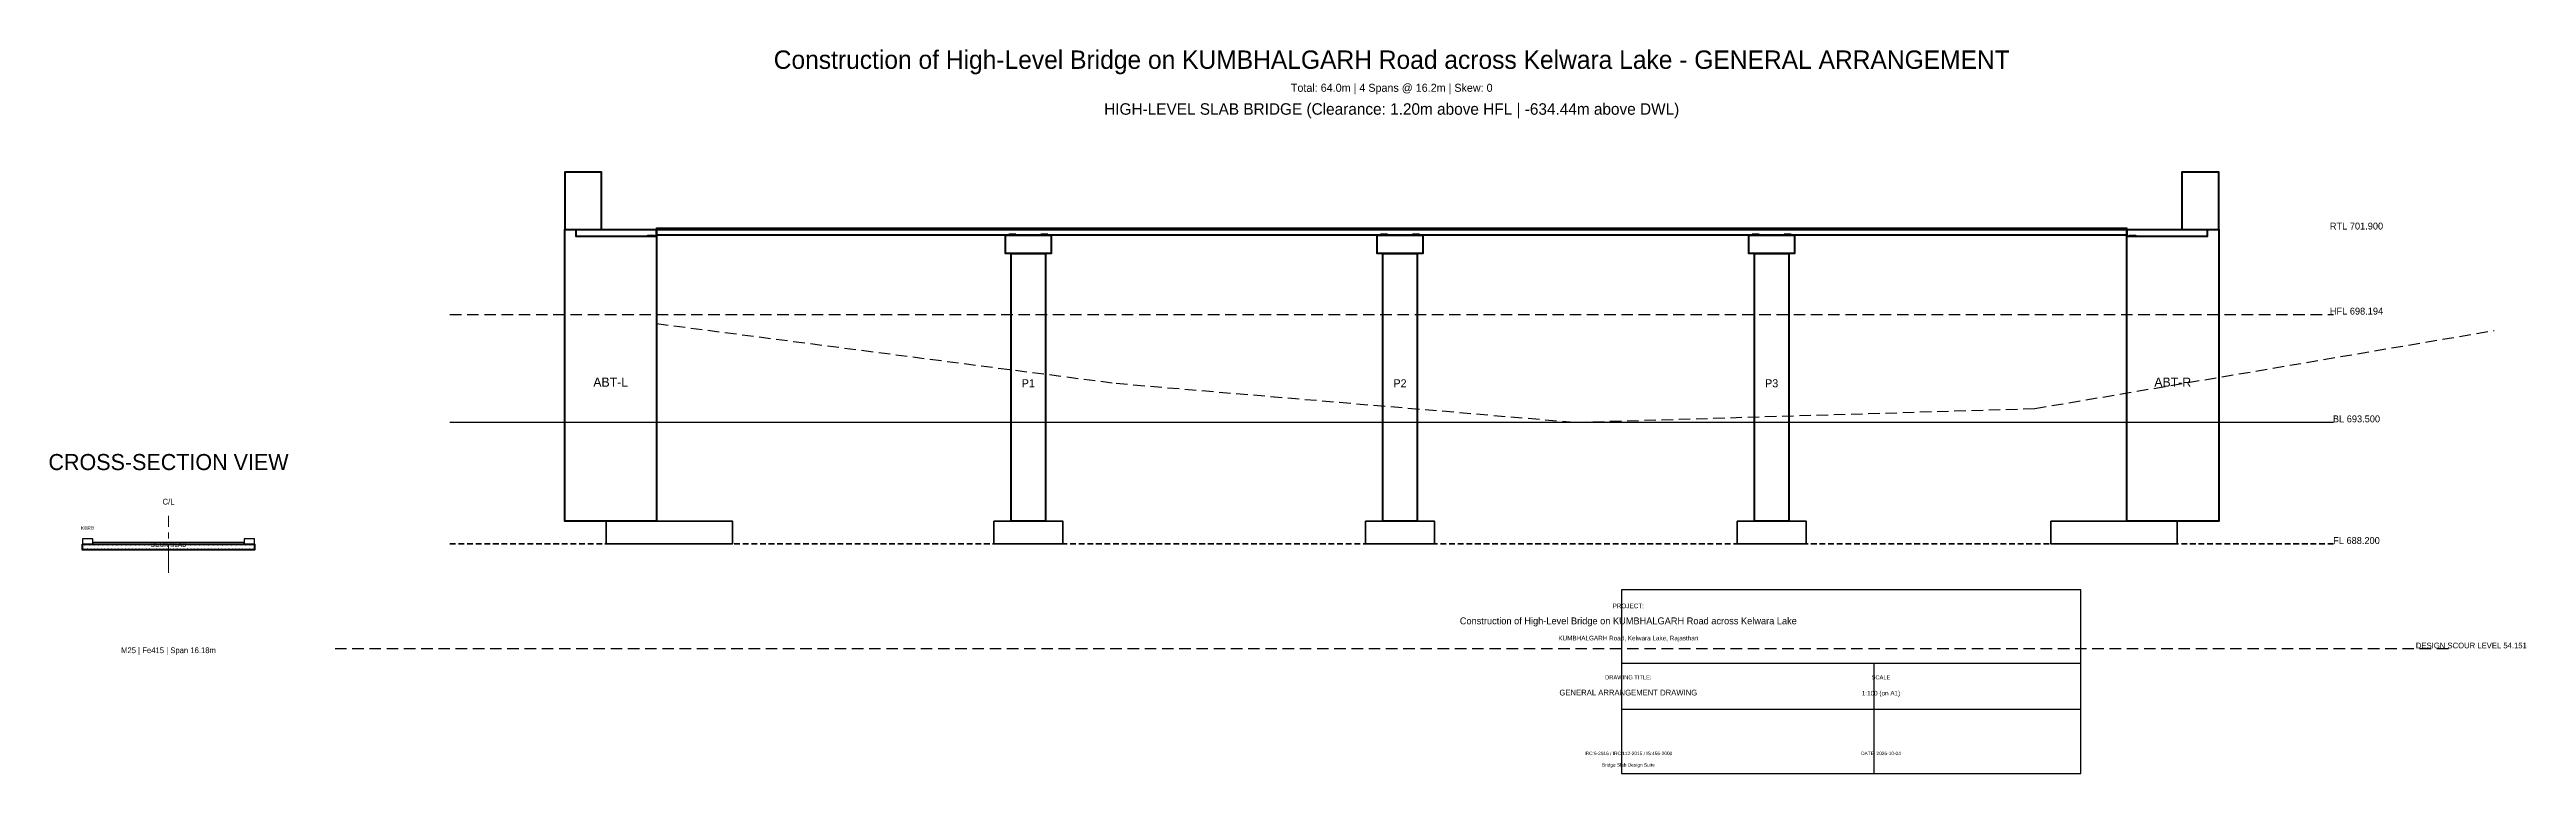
# Model space of a CAD drawing. Header units: metres. Extents: x -26 to 81, y -14 to 730.
# Drawn here: x -26.4 to 81.4, y 698.2 to 729.7 of the extents above.
import ezdxf
from ezdxf.enums import TextEntityAlignment as Align

# ---------------------------------------------------------------- set-up
doc = ezdxf.new("R2010")
doc.units = ezdxf.units.M
for name, pattern in [('CENTER', [2, 1.25, -0.25, 0.25, -0.25]), ('DASHED', [0.75, 0.5, -0.25]), ('HIDDEN', [0.375, 0.25, -0.125])]:
    doc.linetypes.add(name, pattern=pattern)
for name, color, linetype, lineweight in [('A-GRID', 8, 'CENTER', 15), ('A-TEXT', 7, 'CONTINUOUS', 18), ('A-TITLE', 7, 'CONTINUOUS', 25), ('G-BED', 32, 'CONTINUOUS', 25), ('G-HFL', 150, 'DASHED', 25), ('G-NGL', 30, 'DASHED', 25), ('H-CONC', 253, 'CONTINUOUS', 15), ('S-ABUT', 5, 'CONTINUOUS', 50), ('S-BEARING', 6, 'CONTINUOUS', 30), ('S-DECK', 4, 'CONTINUOUS', 50), ('S-FNDTN', 2, 'HIDDEN', 35), ('S-KERB', 8, 'CONTINUOUS', 25), ('S-PIER', 3, 'CONTINUOUS', 50), ('S-PIERCAP', 3, 'CONTINUOUS', 40), ('X-REBAR', 1, 'CONTINUOUS', 18)]:
    doc.layers.add(name, color=color, linetype=linetype, lineweight=lineweight)

msp = doc.modelspace()

# ---------------------------------------------------------------- hatches: boundary and pattern name
at = {"layer": 'H-CONC'}
h = msp.add_hatch(dxfattribs=at)
h.set_pattern_fill('ANSI31', color=256, scale=0.05, style=0)
h.set_pattern_definition([])
h.paths.add_polyline_path([(0, 721.9), (64, 721.9), (64, 721.65), (0, 721.65)])
h = msp.add_hatch(dxfattribs=at)
h.set_pattern_fill('ANSI31', color=256, scale=0.04, style=0)
h.set_pattern_definition([])
h.paths.add_polyline_path([(15.43, 720.85), (16.93, 720.85), (16.93, 709.2), (15.43, 709.2)])
h = msp.add_hatch(dxfattribs=at)
h.set_pattern_fill('ANSI31', color=256, scale=0.04, style=0)
h.set_pattern_definition([])
h.paths.add_polyline_path([(31.61, 720.85), (33.11, 720.85), (33.11, 709.2), (31.61, 709.2)])
h = msp.add_hatch(dxfattribs=at)
h.set_pattern_fill('ANSI31', color=256, scale=0.04, style=0)
h.set_pattern_definition([])
h.paths.add_polyline_path([(47.79, 720.85), (49.29, 720.85), (49.29, 709.2), (47.79, 709.2)])
h = msp.add_hatch(dxfattribs=at)
h.set_pattern_fill('ANSI32', color=256, scale=0.08, style=0)
h.set_pattern_definition([])
h.paths.add_polyline_path([(-2.2, 709.2), (3.3, 709.2), (3.3, 708.2), (-2.2, 708.2)])
h = msp.add_hatch(dxfattribs=at)
h.set_pattern_fill('ANSI32', color=256, scale=0.08, style=0)
h.set_pattern_definition([])
h.paths.add_polyline_path([(60.7, 709.2), (66.2, 709.2), (66.2, 708.2), (60.7, 708.2)])
h = msp.add_hatch(dxfattribs=at)
h.set_pattern_fill('ANSI31', color=256, scale=0.03, style=0)
h.set_pattern_definition([])
h.paths.add_polyline_path([(-25, 708.194), (-17.5, 708.194), (-17.5, 707.944), (-25, 707.944)])

# ---------------------------------------------------------------- linework, layer by layer
at = {"layer": 'A-GRID', "linetype": 'CENTER'}
msp.add_line((-21.25, 706.944), (-21.25, 709.419), dxfattribs=at)
at = {"layer": 'A-TITLE', "linetype": 'CONTINUOUS'}
for p, q in [((42, 703), (62, 703)), ((53, 698.2), (53, 703)), ((42, 701), (62, 701))]:
    msp.add_line(p, q, dxfattribs=at)
msp.add_lwpolyline([(42, 698.2), (62, 698.2), (62, 706.2), (42, 706.2)], close=True, dxfattribs=at)
at = {"layer": 'G-BED', "linetype": 'CONTINUOUS'}
msp.add_line((-9, 713.5), (73, 713.5), dxfattribs=at)
at = {"layer": 'G-BED', "linetype": 'DASHED'}
msp.add_line((-14, 703.651), (78, 703.651), dxfattribs=at)
at = {"layer": 'G-HFL', "linetype": 'DASHED'}
msp.add_line((-9, 718.194), (73, 718.194), dxfattribs=at)
at = {"layer": 'G-NGL', "linetype": 'DASHED'}
msp.add_lwpolyline([(0, 717.8), (20, 715.2), (40, 713.5), (60, 714.1), (80, 717.5)], dxfattribs=at)
at = {"layer": 'S-ABUT', "linetype": 'CONTINUOUS'}
for points in [[(-4, 721.9), (-2.4, 721.9), (-2.4, 724.4), (-4, 724.4)], [(66.4, 721.9), (68, 721.9), (68, 724.4), (66.4, 724.4)], [(-4, 721.9), (0, 721.9), (0, 709.2), (-4, 709.2)], [(64, 721.9), (68, 721.9), (68, 709.2), (64, 709.2)]]:
    msp.add_lwpolyline(points, close=True, dxfattribs=at)
at = {"layer": 'S-BEARING', "linetype": 'CONTINUOUS'}
for points in [[(-0.4, 721.65), (-0.1, 721.65), (-0.1, 721.6), (-0.4, 721.6)], [(15.33, 721.65), (15.63, 721.65), (15.63, 721.7), (15.33, 721.7)], [(16.73, 721.65), (17.03, 721.65), (17.03, 721.7), (16.73, 721.7)], [(31.51, 721.65), (31.81, 721.65), (31.81, 721.7), (31.51, 721.7)], [(32.91, 721.65), (33.21, 721.65), (33.21, 721.7), (32.91, 721.7)], [(47.69, 721.65), (47.99, 721.65), (47.99, 721.7), (47.69, 721.7)], [(49.09, 721.65), (49.39, 721.65), (49.39, 721.7), (49.09, 721.7)], [(64.1, 721.65), (64.4, 721.65), (64.4, 721.6), (64.1, 721.6)]]:
    msp.add_lwpolyline(points, close=True, dxfattribs=at)
at = {"layer": 'S-DECK', "linetype": 'CONTINUOUS'}
msp.add_line((0, 721.9), (64, 721.9), dxfattribs=at)
for points in [[(-3.5, 721.9), (0, 721.9), (0, 721.6), (-3.5, 721.6)], [(0, 721.9), (64, 721.9), (64, 721.65), (0, 721.65)], [(64, 721.9), (67.5, 721.9), (67.5, 721.6), (64, 721.6)], [(-25, 708.194), (-17.5, 708.194), (-17.5, 707.944), (-25, 707.944)]]:
    msp.add_lwpolyline(points, close=True, dxfattribs=at)
at = {"layer": 'S-FNDTN', "linetype": 'HIDDEN'}
msp.add_line((-9, 708.2), (73, 708.2), dxfattribs=at)
at = {"layer": 'S-FNDTN', "linetype": 'CONTINUOUS'}
for points in [[(-2.2, 709.2), (3.3, 709.2), (3.3, 708.2), (-2.2, 708.2)], [(14.68, 709.2), (17.68, 709.2), (17.68, 708.2), (14.68, 708.2)], [(30.86, 709.2), (33.86, 709.2), (33.86, 708.2), (30.86, 708.2)], [(47.04, 709.2), (50.04, 709.2), (50.04, 708.2), (47.04, 708.2)], [(60.7, 709.2), (66.2, 709.2), (66.2, 708.2), (60.7, 708.2)]]:
    msp.add_lwpolyline(points, close=True, dxfattribs=at)
at = {"layer": 'S-KERB', "linetype": 'CONTINUOUS'}
for points in [[(0, 721.975), (64, 721.975), (64, 721.9), (0, 721.9)], [(-25, 708.194), (-24.55, 708.194), (-24.55, 708.419), (-25, 708.419)], [(-24.55, 708.194), (-17.95, 708.194), (-17.95, 708.269), (-24.55, 708.269)], [(-17.95, 708.194), (-17.5, 708.194), (-17.5, 708.419), (-17.95, 708.419)]]:
    msp.add_lwpolyline(points, close=True, dxfattribs=at)
at = {"layer": 'S-PIER', "linetype": 'CONTINUOUS'}
for points in [[(15.43, 720.85), (16.93, 720.85), (16.93, 709.2), (15.43, 709.2)], [(31.61, 720.85), (33.11, 720.85), (33.11, 709.2), (31.61, 709.2)], [(47.79, 720.85), (49.29, 720.85), (49.29, 709.2), (47.79, 709.2)]]:
    msp.add_lwpolyline(points, close=True, dxfattribs=at)
at = {"layer": 'S-PIERCAP', "linetype": 'CONTINUOUS'}
for points in [[(15.18, 721.65), (17.18, 721.65), (17.18, 720.85), (15.18, 720.85)], [(31.36, 721.65), (33.36, 721.65), (33.36, 720.85), (31.36, 720.85)], [(47.54, 721.65), (49.54, 721.65), (49.54, 720.85), (47.54, 720.85)]]:
    msp.add_lwpolyline(points, close=True, dxfattribs=at)
at = {"layer": 'X-REBAR'}
for centre, radius in [((-24.925, 707.984), 0.01), ((-24.9, 708.154), 0.008), ((-24.775, 707.984), 0.01), ((-24.7, 708.154), 0.008), ((-24.625, 707.984), 0.01), ((-24.5, 708.154), 0.008), ((-24.475, 707.984), 0.01), ((-24.325, 707.984), 0.01), ((-24.3, 708.154), 0.008), ((-24.175, 707.984), 0.01), ((-24.1, 708.154), 0.008), ((-24.025, 707.984), 0.01), ((-23.9, 708.154), 0.008), ((-23.875, 707.984), 0.01), ((-23.725, 707.984), 0.01), ((-23.7, 708.154), 0.008), ((-23.575, 707.984), 0.01), ((-23.5, 708.154), 0.008), ((-23.425, 707.984), 0.01), ((-23.3, 708.154), 0.008), ((-23.275, 707.984), 0.01), ((-23.125, 707.984), 0.01), ((-23.1, 708.154), 0.008), ((-22.975, 707.984), 0.01), ((-22.9, 708.154), 0.008), ((-22.825, 707.984), 0.01), ((-22.7, 708.154), 0.008), ((-22.675, 707.984), 0.01), ((-22.525, 707.984), 0.01), ((-22.5, 708.154), 0.008), ((-22.375, 707.984), 0.01), ((-22.3, 708.154), 0.008), ((-22.225, 707.984), 0.01), ((-22.1, 708.154), 0.008), ((-22.075, 707.984), 0.01), ((-21.925, 707.984), 0.01), ((-21.9, 708.154), 0.008), ((-21.775, 707.984), 0.01), ((-21.7, 708.154), 0.008), ((-21.625, 707.984), 0.01), ((-21.5, 708.154), 0.008), ((-21.475, 707.984), 0.01), ((-21.325, 707.984), 0.01), ((-21.3, 708.154), 0.008), ((-21.175, 707.984), 0.01), ((-21.1, 708.154), 0.008), ((-21.025, 707.984), 0.01), ((-20.9, 708.154), 0.008), ((-20.875, 707.984), 0.01), ((-20.725, 707.984), 0.01), ((-20.7, 708.154), 0.008), ((-20.575, 707.984), 0.01), ((-20.5, 708.154), 0.008), ((-20.425, 707.984), 0.01), ((-20.3, 708.154), 0.008), ((-20.275, 707.984), 0.01), ((-20.125, 707.984), 0.01), ((-20.1, 708.154), 0.008), ((-19.975, 707.984), 0.01), ((-19.9, 708.154), 0.008), ((-19.825, 707.984), 0.01), ((-19.7, 708.154), 0.008), ((-19.675, 707.984), 0.01), ((-19.525, 707.984), 0.01), ((-19.5, 708.154), 0.008), ((-19.375, 707.984), 0.01), ((-19.3, 708.154), 0.008), ((-19.225, 707.984), 0.01), ((-19.1, 708.154), 0.008), ((-19.075, 707.984), 0.01), ((-18.925, 707.984), 0.01), ((-18.9, 708.154), 0.008), ((-18.775, 707.984), 0.01), ((-18.7, 708.154), 0.008), ((-18.625, 707.984), 0.01), ((-18.5, 708.154), 0.008), ((-18.475, 707.984), 0.01), ((-18.325, 707.984), 0.01), ((-18.3, 708.154), 0.008), ((-18.175, 707.984), 0.01), ((-18.1, 708.154), 0.008), ((-18.025, 707.984), 0.01), ((-17.9, 708.154), 0.008), ((-17.875, 707.984), 0.01), ((-17.725, 707.984), 0.01), ((-17.7, 708.154), 0.008), ((-17.575, 707.984), 0.01)]:
    msp.add_circle(centre, radius, dxfattribs=at)

# ---------------------------------------------------------------- texts
at = {"layer": 'A-GRID'}
msp.add_text('C/L', height=0.25, dxfattribs=at).set_placement((-21.25, 709.919), align=Align.CENTER)
at = {"layer": 'A-TEXT'}
for s, height, p in [('Construction of High-Level Bridge on KUMBHALGARH Road across Kelwara Lake - GENERAL ARRANGEMENT', 0.8, (32, 728.9)), ('Total: 64.0m | 4 Spans @ 16.2m | Skew: 0', 0.35, (32, 727.9)), ('HIGH-LEVEL SLAB BRIDGE (Clearance: 1.20m above HFL | -634.44m above DWL)', 0.5, (32, 726.9)), ('RTL 701.900', 0.3, (74, 721.9)), ('ABT-L', 0.4, (-2, 715.05)), ('P1', 0.35, (16.18, 715.025)), ('P2', 0.35, (32.36, 715.025)), ('P3', 0.35, (48.54, 715.025)), ('ABT-R', 0.4, (66, 715.05)), ('CROSS-SECTION VIEW', 0.7, (-21.25, 711.419)), ('KERB', 0.15, (-24.775, 708.819)), ('FL 688.200', 0.3, (74, 708.2)), ('DECK SLAB', 0.2, (-21.25, 708.069)), ('M25 | Fe415 | Span 16.18m', 0.25, (-21.25, 703.444))]:
    msp.add_text(s, height=height, dxfattribs=at).set_placement(p, align=Align.CENTER)
at = {"layer": 'A-TITLE'}
for s, height, p in [('PROJECT:', 0.2, (42.3, 705.4)), ('Construction of High-Level Bridge on KUMBHALGARH Road across Kelwara Lake', 0.3, (42.3, 704.7)), ('KUMBHALGARH Road, Kelwara Lake, Rajasthan', 0.2, (42.3, 704)), ('DRAWING TITLE:', 0.18, (42.3, 702.3)), ('SCALE', 0.18, (53.3, 702.3)), ('GENERAL ARRANGEMENT DRAWING', 0.25, (42.3, 701.6)), ('1:100 (on A1)', 0.2, (53.3, 701.6)), ('IRC:6-2016 / IRC:112-2015 / IS:456-2000', 0.15, (42.3, 699)), ('DATE: 2026-10-04', 0.15, (53.3, 699)), ('Bridge Slab Design Suite', 0.15, (42.3, 698.5))]:
    msp.add_text(s, height=height, dxfattribs=at).set_placement(p, align=Align.CENTER)
at = {"layer": 'G-BED'}
for s, height, p in [('BL 693.500', 0.3, (74, 713.5)), ('DESIGN SCOUR LEVEL 54.151', 0.25, (79, 703.651))]:
    msp.add_text(s, height=height, dxfattribs=at).set_placement(p, align=Align.CENTER)
at = {"layer": 'G-HFL'}
msp.add_text('HFL 698.194', height=0.3, dxfattribs=at).set_placement((74, 718.194), align=Align.CENTER)

doc.saveas('drawing.dxf')
